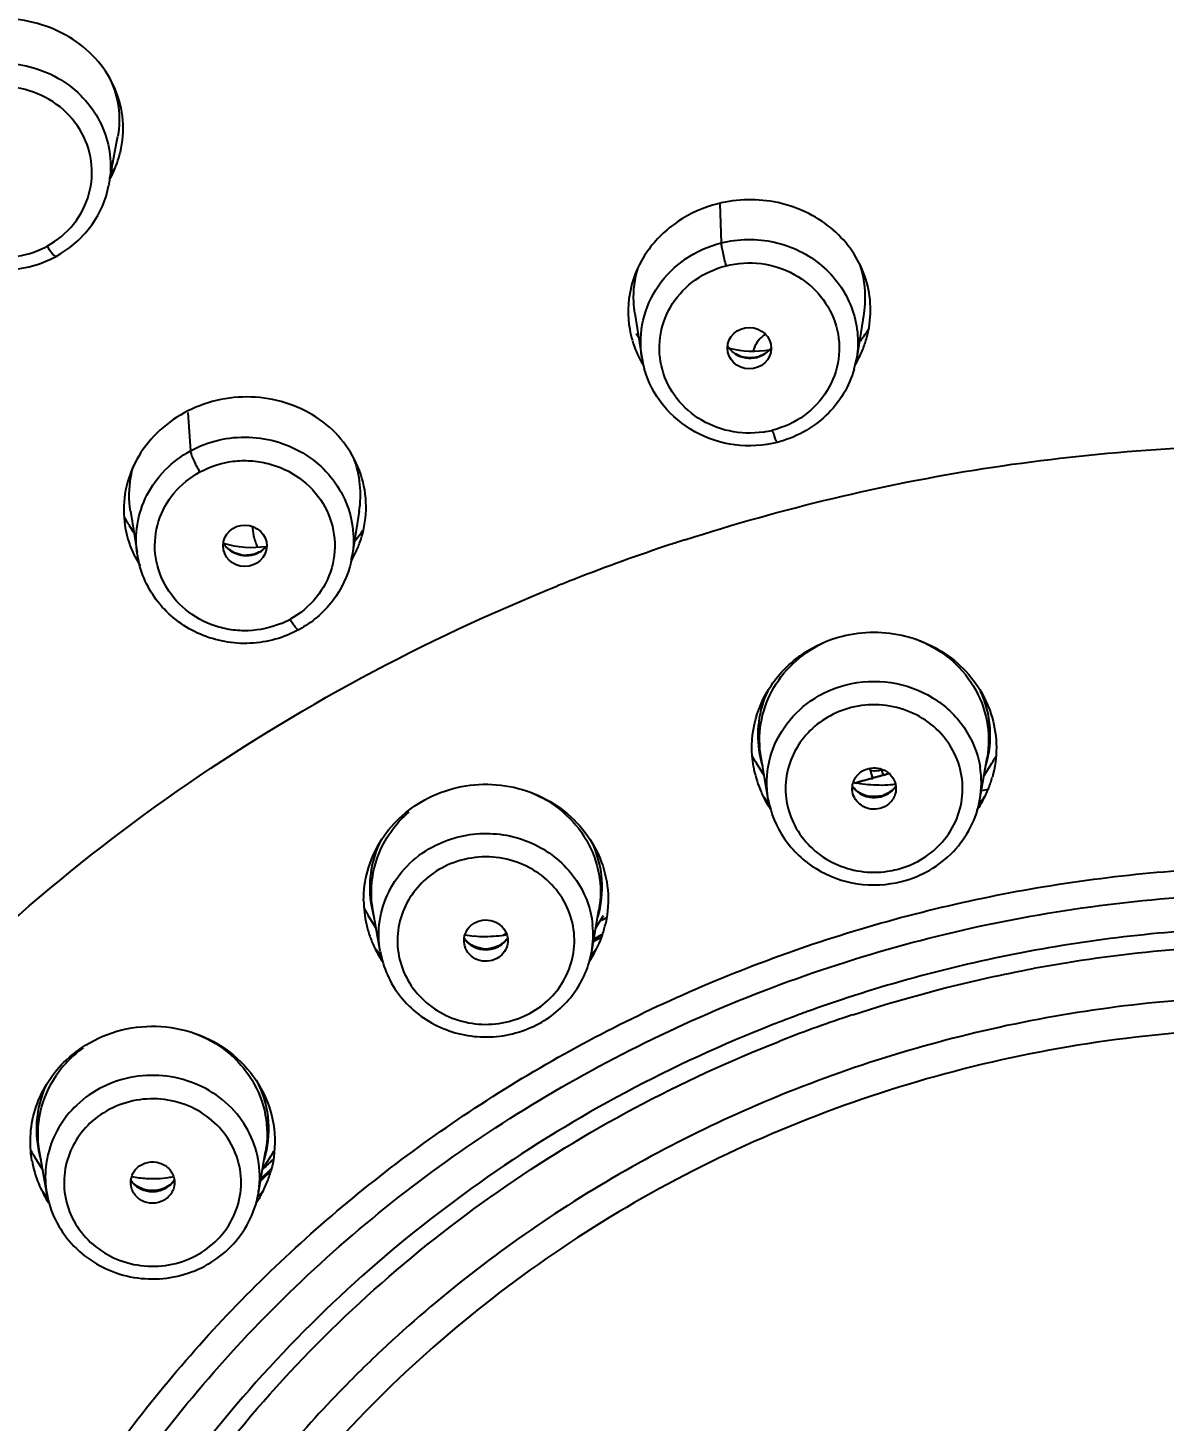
# Model space of a CAD drawing. Header units: millimetres. Extents: x 19741 to 22117, y -10160 to -6800.
# Drawn here: x 20972.94 to 20991.12, y -8146.44 to -8124.16 of the extents above; entities that cross this region are included whole.
import ezdxf

# ---------------------------------------------------------------- set-up
doc = ezdxf.new("R2010")
doc.units = ezdxf.units.MM
doc.styles.add('ARIAL', font='arial.ttf')
doc.dimstyles.get("Standard").update_dxf_attribs({"dimtxt": 15, "dimasz": 15, "dimexe": 0.18, "dimexo": 0.0625, "dimgap": 4, "dimtad": 0, "dimdec": 1, "dimdsep": 46, "dimtxsty": 'ARIAL', "dimcen": 0, "dimclrd": 5, "dimclre": 5, "dimclrt": 5, "dimadec": 0, "dimazin": 0, "dimtfac": 1, "dimtdec": 1, "dimtofl": 0, "dimtmove": 0, "dimatfit": 3, "dimfxl": 1, "dimtolj": 1, "dimtzin": 0, "dimarcsym": 0})

# ---------------------------------------------------------------- blocks, each defined once
blk = doc.blocks.new('*D105')
at = {"color": 5, "lineweight": -2, "transparency": 16777216}
for p, q in [((20930.718, -8157.92), (20930.718, -8082.015)), ((20945.718, -8082.195), (21040.576, -8082.195)), ((21055.576, -8157.917), (21055.576, -8082.015)), ((21055.576, -8082.195), (21070.576, -8082.195))]:
    blk.add_line(p, q, dxfattribs=at)
at = {"color": 5, "transparency": 16777216}
for points in [[(20945.718, -8079.695), (20945.718, -8084.695), (20930.718, -8082.195)], [(21040.576, -8079.695), (21040.576, -8084.695), (21055.576, -8082.195)]]:
    blk.add_solid(points, dxfattribs=at)
at = {"layer": 'Defpoints', "color": 0, "transparency": 16777216}
for p in [(21055.576, -8082.195), (20930.718, -8157.982), (21055.576, -8157.979)]:
    blk.add_point(p, dxfattribs=at)
at = {"color": 5, "transparency": 16777216, "insert": (21099.363, -8082.195), "char_height": 15, "attachment_point": 5, "style": 'ARIAL'}
blk.add_mtext('\\A1;%%C125', dxfattribs=at)

msp = doc.modelspace()

# ---------------------------------------------------------------- linework, layer by layer
at = {"linetype": 'Continuous'}
for p, q in [((20974.363, -8125.998), (20974.382, -8125.889)), ((20974.326, -8126.197), (20974.363, -8125.998)), ((20974.268, -8126.517), (20974.326, -8126.197)), ((20974.243, -8126.655), (20974.268, -8126.517)), ((20974.243, -8126.655), (20974.24, -8126.67)), ((20984.013, -8126.97), (20984.036, -8127.597)), ((20982.656, -8128.726), (20982.767, -8129.43)), ((20986.316, -8128.728), (20986.204, -8129.433)), ((20982.717, -8129.113), (20982.675, -8129.053)), ((20975.502, -8130.312), (20975.545, -8130.923)), ((20974.585, -8131.887), (20974.69, -8132.551)), ((20978.245, -8131.89), (20978.133, -8132.595)), ((20974.639, -8132.231), (20974.57, -8132.122)), ((20974.696, -8132.591), (20974.696, -8132.589)), ((20984.724, -8136.117), (20984.6, -8135.92)), ((20984.789, -8136.494), (20984.674, -8135.829)), ((20988.176, -8136.494), (20988.291, -8135.829)), ((20988.241, -8136.117), (20988.365, -8135.92)), ((20986.412, -8136.01), (20986.455, -8136.161)), ((20986.631, -8136.115), (20986.605, -8136.022)), ((20986.433, -8136.164), (20986.45, -8136.159)), ((20986.433, -8136.166), (20986.451, -8136.162)), ((20986.453, -8136.161), (20986.435, -8136.166)), ((20986.455, -8136.169), (20986.437, -8136.173)), ((20978.513, -8138.549), (20978.389, -8138.352)), ((20978.579, -8138.926), (20978.463, -8138.261)), ((20981.965, -8138.926), (20982.08, -8138.261)), ((20982.03, -8138.549), (20982.155, -8138.352)), ((20982.096, -8138.44), (20982.201, -8138.388)), ((20982.096, -8138.44), (20982.202, -8138.389)), ((20980.553, -8138.666), (20980.605, -8138.635)), ((20980.554, -8138.667), (20980.605, -8138.635)), ((20980.598, -8138.642), (20980.571, -8138.657)), ((20980.602, -8138.649), (20980.576, -8138.664)), ((20984.987, -8141.229), (20984.964, -8141.239)), ((20973.246, -8142.795), (20973.13, -8142.13)), ((20976.632, -8142.795), (20976.747, -8142.13)), ((20973.18, -8142.418), (20973.056, -8142.221)), ((20976.697, -8142.418), (20976.831, -8142.206)), ((20976.782, -8142.489), (20976.817, -8142.456)), ((20976.783, -8142.488), (20976.818, -8142.454)), ((20976.789, -8142.493), (20976.824, -8142.46)), ((20976.789, -8142.495), (20976.824, -8142.462)), ((20976.619, -8142.863), (20976.632, -8142.795))]:
    msp.add_line(p, q, dxfattribs=at)
for points in [[(20974.061, -8127.161), (20974.136, -8127.01), (20974.194, -8126.853), (20974.236, -8126.69), (20974.24, -8126.67)], [(20970.86, -8126.842), (20970.919, -8127.002), (20970.995, -8127.155), (20971.087, -8127.299), (20971.194, -8127.435), (20971.315, -8127.559), (20971.449, -8127.671), (20971.594, -8127.77), (20971.749, -8127.854), (20971.913, -8127.923), (20972.083, -8127.975), (20972.257, -8128.011), (20972.434, -8128.029), (20972.612, -8128.031), (20972.789, -8128.014), (20972.963, -8127.981), (20973.132, -8127.931), (20973.294, -8127.865), (20973.395, -8127.814)], [(20973.395, -8127.814), (20973.473, -8127.769), (20973.615, -8127.672), (20973.746, -8127.561), (20973.865, -8127.438), (20973.97, -8127.304), (20974.061, -8127.161)], [(20984.988, -8141.229), (20984.975, -8141.234), (20984.964, -8141.239)]]:
    msp.add_lwpolyline(points, dxfattribs=at)
for centre, radius, start, end in [((20972.776, -8125.751), 1.694, 333.8532, 346.6015), ((20972.7, -8126.377), 1.568, 349.7705, 354.5487), ((20972.744, -8125.735), 1.73, 331.3592, 333.8675), ((20972.808, -8124.872), 2.165, 312.8757, 315.0128), ((20972.552, -8126.367), 1.46, 292.1052, 298.6074), ((20984.201, -8128.692), 1.653, 189.9682, 196.4539), ((20984.736, -8128.663), 1.69, 343.8664, 350.2513), ((20984.249, -8128.676), 1.704, 196.5279, 209.1797), ((20984.988, -8129.448), 0.459, 148.5939, 156.4035), ((20984.998, -8129.455), 0.471, 133.1812, 148.5176), ((20985.008, -8129.465), 0.485, 122.8913, 133.1567), ((20984.718, -8128.658), 1.708, 337.5151, 343.8654), ((20984.342, -8129.18), 1.595, 189.0332, 195.4952), ((20984.985, -8129.446), 0.455, 156.4161, 164.5669), ((20984.5, -8128.993), 0.442, 284.2256, 290.0083), ((20984.512, -8129.026), 0.411, 314.4175, 318.2925), ((20984.62, -8129.178), 1.604, 344.3249, 350.8496), ((20984.676, -8128.64), 1.754, 329.2859, 337.482), ((20984.393, -8128.088), 2.161, 220.794, 222.0087), ((20984.284, -8128.657), 1.743, 209.1468, 211.2426), ((20984.476, -8129.03), 1.609, 278.3558, 283.7784), ((20976.581, -8131.626), 1.684, 350.9181, 20.4323), ((20976.129, -8131.866), 1.652, 186.7681, 199.7517), ((20977.43, -8132.081), 0.898, 183.1255, 192.6163), ((20977.444, -8132.078), 0.912, 192.6586, 204.9165), ((20976.632, -8131.809), 1.724, 340.8062, 347.111), ((20993.047, -8162.07), 31.233, 107.8863, 108.1393), ((20976.168, -8131.851), 1.694, 199.7646, 206.7695), ((20976.421, -8132.179), 0.415, 211.889, 220.244), ((20976.438, -8132.135), 0.457, 258.1508, 271.4199), ((20976.449, -8132.168), 0.422, 298.6299, 302.777), ((20976.45, -8132.171), 0.419, 302.7743, 306.9508), ((20976.46, -8132.182), 0.404, 306.9187, 319.1689), ((20976.587, -8131.79), 1.773, 329.7327, 334.5302), ((20976.611, -8131.801), 1.746, 334.5389, 340.8064), ((20993, -8161.931), 31.087, 108.3347, 111.3078), ((20993.042, -8162.055), 31.217, 108.1393, 108.3366), ((20976.327, -8131.25), 2.151, 218.3554, 221.1418), ((20976.19, -8131.84), 1.719, 206.7681, 212.4258), ((20976.263, -8132.342), 1.587, 189.049, 192.2333), ((20976.436, -8132.154), 0.445, 259.6836, 275.118), ((20976.557, -8132.341), 1.596, 347.2394, 350.8121), ((20992.942, -8161.778), 30.923, 111.4841, 111.878), ((20992.945, -8161.787), 30.932, 111.3102, 111.4841), ((20976.395, -8132.236), 1.568, 292.663, 298.1797), ((20986.321, -8134.834), 2.035, 208.5628, 212.2792), ((20986.297, -8135.47), 1.675, 190.3604, 197.1156), ((20986.643, -8134.834), 2.036, 327.7655, 328.9609), ((20986.646, -8134.835), 2.033, 328.9607, 331.5449), ((20986.299, -8135.668), 1.773, 189.8086, 202.3145), ((20993.096, -8160.062), 24.81, 105.3718, 105.5374), ((20993.092, -8160.062), 24.806, 105.3714, 105.5249), ((20993.094, -8160.068), 24.811, 104.8514, 105.3714), ((20993.098, -8160.069), 24.817, 104.8516, 105.3718), ((20986.467, -8135.489), 0.551, 277.7669, 281.0875), ((20986.457, -8135.44), 0.601, 281.0526, 284.2225), ((20986.651, -8136.232), 1.547, 350.2387, 9.414), ((20986.664, -8135.668), 1.774, 338.318, 344.5401), ((20986.333, -8135.654), 1.809, 202.3229, 208.4609), ((20986.562, -8134.003), 2.26, 259.4721, 261.0115), ((20993.092, -8160.048), 24.796, 105.8407, 106.1496), ((20993.09, -8160.055), 24.798, 105.5671, 106.1224), ((20993.094, -8160.056), 24.803, 105.5798, 105.8407), ((20986.495, -8136.054), 0.412, 306.5194, 314.1264), ((20986.624, -8134.97), 1.297, 275.3579, 278.7824), ((20986.501, -8136.06), 0.403, 314.1351, 318), ((20986.508, -8136.066), 0.393, 318.0195, 325.059), ((20993.125, -8160.877), 25.008, 101.1108, 101.3613), ((20986.641, -8135.658), 1.799, 331.3807, 338.2962), ((20986.375, -8135.114), 2.133, 218.3827, 222.4316), ((20986.345, -8135.647), 1.824, 208.4579, 212.1945), ((20986.481, -8136.033), 0.436, 245.8801, 261.2746), ((20986.486, -8136.004), 0.45, 284.2265, 290.0837), ((20986.613, -8135.643), 1.831, 327.782, 331.3902), ((20986.597, -8135.121), 2.124, 317.5761, 318.948), ((20986.604, -8135.127), 2.114, 318.9487, 319.4259), ((20986.606, -8135.129), 2.111, 319.426, 321.7121), ((20986.348, -8135.646), 1.827, 212.1939, 213.6183), ((20986.603, -8135.637), 1.843, 325.971, 327.784), ((20986.485, -8136.18), 1.482, 278.2248, 284.2), ((20980.076, -8138.104), 1.76, 180.3834, 192.9334), ((20980.112, -8137.265), 2.037, 208.5014, 211.0404), ((20980.125, -8137.258), 2.052, 211.0388, 212.2625), ((20980.084, -8138.101), 1.769, 192.9677, 199.2223), ((20980.445, -8138.664), 1.542, 350.1999, 5.918), ((20980.45, -8138.099), 1.778, 341.497, 347.7824), ((20980.112, -8138.091), 1.798, 199.2228, 205.4757), ((20980.252, -8138.494), 0.4, 214.9464, 220.7697), ((20980.241, -8137.062), 1.628, 259.2351, 264.3881), ((20980.193, -8136.026), 2.667, 275.2712, 278.9134), ((20980.288, -8138.46), 0.423, 298.628, 303.1315), ((20980.428, -8138.09), 1.802, 329.0168, 341.4563), ((20992.871, -8159.616), 23.511, 117.2399, 117.5816), ((20992.864, -8159.594), 23.491, 117.2449, 117.5858), ((20992.881, -8159.578), 23.514, 117.1971, 117.5795), ((20992.888, -8160.121), 24.006, 116.6076, 116.9739), ((20980.125, -8138.085), 1.813, 205.477, 212.2463), ((20980.168, -8137.544), 2.137, 218.2988, 222.4556), ((20980.272, -8138.417), 0.468, 260.5213, 279.2404), ((20980.272, -8138.459), 0.442, 260.1844, 275.44), ((20980.403, -8138.075), 1.831, 327.7528, 329.0229), ((20980.382, -8137.55), 2.129, 317.5443, 319.8112), ((20980.388, -8137.555), 2.121, 319.8115, 321.6689), ((20993.149, -8161.409), 22.584, 90.006, 100.5032), ((20980.135, -8138.079), 1.824, 212.2476, 213.5122), ((20980.398, -8138.072), 1.837, 326.539, 327.7529), ((20993.043, -8160.987), 22.433, 108.3991, 109.7839), ((20980.289, -8138.648), 1.444, 292.5293, 298.609), ((20993.036, -8160.969), 22.414, 109.7841, 110.304), ((20993.031, -8160.954), 22.397, 110.3039, 111.3915), ((20993.04, -8160.947), 22.108, 108.4368, 111.4304), ((20993.056, -8160.995), 22.159, 108.1868, 108.4372), ((20974.875, -8141.928), 1.793, 129.5584, 133.3888), ((20974.894, -8141.951), 1.823, 125.7781, 129.5601), ((20974.854, -8141.906), 1.763, 133.402, 145.5883), ((20974.782, -8141.133), 2.04, 208.3645, 210.3727), ((20974.793, -8141.126), 2.054, 210.3725, 212.246), ((20974.763, -8142.533), 1.539, 166.1657, 167.6102), ((20975.296, -8141.239), 1.814, 328.4446, 331.2968), ((20974.76, -8141.968), 1.777, 189.9759, 202.4437), ((20974.769, -8142.533), 1.546, 174.102, 189.7707), ((20974.758, -8142.532), 1.535, 167.6224, 174.0939), ((20992.294, -8159.264), 22.96, 132.2052, 132.7513), ((20975.319, -8141.253), 1.787, 327.7652, 328.4387), ((20974.919, -8142.363), 0.4, 215.0536, 227.8075), ((20974.945, -8140.761), 1.801, 259.1073, 266.5697), ((20974.941, -8140.825), 1.737, 266.5649, 272.419), ((20974.946, -8140.922), 1.64, 272.4115, 278.5664), ((20974.944, -8140.922), 1.64, 278.6211, 281.558), ((20974.958, -8142.363), 0.401, 313.3826, 324.9294), ((20974.982, -8142.362), 0.38, 313.3536, 323.3237), ((20992.285, -8158.794), 22.499, 133.5552, 133.9987), ((20992.278, -8158.783), 22.486, 133.5578, 133.9897), ((20992.282, -8158.735), 22.477, 133.6558, 134.0177), ((20992.294, -8158.748), 22.495, 133.4211, 133.6558), ((20975.114, -8141.967), 1.782, 338.2225, 344.6118), ((20974.788, -8141.956), 1.808, 202.4539, 212.2824), ((20974.833, -8141.415), 2.135, 218.31, 222.4247), ((20974.939, -8142.328), 0.441, 274.3667, 281.9919), ((20975.051, -8141.422), 2.126, 317.4067, 318.9691), ((20975.115, -8142.533), 1.539, 350.2015, 354.0897), ((20975.088, -8141.954), 1.811, 329.3108, 331.3707), ((20975.049, -8141.42), 2.129, 318.9689, 319.4437), ((20975.048, -8141.419), 2.13, 319.4438, 321.6878), ((20975.103, -8141.962), 1.793, 331.3737, 338.2198), ((20974.811, -8141.942), 1.835, 212.2781, 213.5738), ((20975.06, -8141.937), 1.843, 326.3136, 327.6679), ((20975.071, -8141.944), 1.83, 327.6675, 329.3116), ((20975.001, -8142.578), 1.368, 313.3926, 320.8352)]:
    msp.add_arc(centre, radius, start, end, dxfattribs=at)
for centre, major_axis, ratio in [((20984.486, -8129.28), (0.35, -0.002), 0.946303), ((20976.416, -8132.441), (0.35, -0.003), 0.945966)]:
    msp.add_ellipse(centre, major_axis=major_axis, ratio=ratio, dxfattribs=at)
for centre, major_axis, ratio, start_param, end_param in [((20984.509, -8127.896), (2.205, -0.01), 0.946321, -0.661609, -0.541164), ((20984.547, -8127.833), (1.579, -0.007), 0.946321, 4.46888, 4.885042), ((20976.46, -8131.048), (2.206, -0.017), 0.945977, -2.677559, -2.593083), ((20976.46, -8131.048), (2.206, -0.017), 0.945977, -0.681276, -0.564234), ((20976.532, -8130.972), (1.58, -0.012), 0.945977, 4.421551, 4.866775)]:
    msp.add_ellipse(centre, major_axis=major_axis, ratio=ratio, start_param=start_param, end_param=end_param, dxfattribs=at)
for points, knots in [([(20930.718, -8157.979), (20930.504, -8154.001), (20930.937, -8145.958), (20934.142, -8134.293), (20938.825, -8125.297), (20943.643, -8118.763), (20949.165, -8112.689), (20957.248, -8106.149), (20966.507, -8101.311), (20974.412, -8098.55), (20982.595, -8096.552), (20988.933, -8095.945), (20993.147, -8095.945)], [0, 0, 0, 0, 0.121522, 0.243492, 0.366411, 0.428424, 0.490784, 0.616404, 0.743348, 0.807307, 0.871469, 1, 1, 1, 1]), ([(20930.931, -8157.677), (20931.071, -8153.915), (20931.862, -8148.262), (20934.028, -8141.016), (20936.927, -8133.974), (20941.883, -8125.713), (20948.381, -8118.54), (20954.362, -8113.588), (20960.847, -8109.178), (20969.744, -8104.81), (20981.241, -8101.602), (20993.172, -8100.522), (21005.102, -8101.611), (21016.595, -8104.828), (21025.488, -8109.202), (21031.971, -8113.617), (21037.947, -8118.574), (21044.439, -8125.751), (21049.388, -8134.016), (21052.282, -8141.06), (21054.442, -8148.308), (21055.228, -8153.961), (21055.364, -8157.724)], [0, 0, 0, 0, 0.060743, 0.091251, 0.121862, 0.183409, 0.24559, 0.276968, 0.308508, 0.371957, 0.43586, 0.500007, 0.564153, 0.628055, 0.691501, 0.72304, 0.754416, 0.816594, 0.87814, 0.90875, 0.939257, 1, 1, 1, 1]), ([(21024.322, -8210.31), (21027.778, -8208.399), (21034.312, -8203.932), (21042.582, -8195.521), (21048.972, -8185.738), (21053.225, -8174.957), (21055.176, -8163.594), (21054.746, -8152.088), (21051.952, -8140.885), (21046.906, -8130.418), (21039.806, -8121.087), (21030.93, -8113.248), (21020.619, -8107.196), (21009.267, -8103.154), (20997.305, -8101.275), (20985.186, -8101.628), (20973.371, -8104.197), (20965.953, -8107.343), (20962.447, -8109.243)], [0, 0, 0, 0, 0.063059, 0.125441, 0.187164, 0.248341, 0.309174, 0.36992, 0.430848, 0.492201, 0.554154, 0.616784, 0.680067, 0.743881, 0.808029, 0.872266, 0.936332, 1, 1, 1, 1]), ([(20933.5, -8153.841), (20933.891, -8150.401), (20935.35, -8143.558), (20939.466, -8133.879), (20945.376, -8125.072), (20952.877, -8117.436), (20961.715, -8111.221), (20971.596, -8106.631), (20982.188, -8103.816), (20989.495, -8103.184), (20993.147, -8103.184)], [0, 0, 0, 0, 0.121505, 0.243723, 0.366989, 0.491492, 0.617254, 0.744133, 0.87184, 1, 1, 1, 1]), ([(20933.839, -8153.424), (20934.25, -8150.019), (20935.737, -8143.251), (20939.866, -8133.685), (20945.759, -8124.988), (20953.217, -8117.449), (20961.991, -8111.315), (20971.791, -8106.787), (20982.288, -8104.01), (20989.528, -8103.386), (20993.147, -8103.386)], [0, 0, 0, 0, 0.121478, 0.243672, 0.366932, 0.491438, 0.617211, 0.744105, 0.871826, 1, 1, 1, 1]), ([(20993.147, -8103.816), (20989.555, -8103.816), (20982.37, -8104.434), (20971.95, -8107.189), (20962.223, -8111.682), (20953.511, -8117.769), (20946.104, -8125.249), (20941.211, -8132.464), (20938.183, -8138.657), (20935.771, -8145.061), (20934.659, -8150.098), (20934.249, -8153.478)], [0, 0, 0, 0, 0.128122, 0.255798, 0.382654, 0.508402, 0.632897, 0.75616, 0.817448, 0.87851, 1, 1, 1, 1]), ([(20991.056, -8104.235), (20987.576, -8104.352), (20980.637, -8105.169), (20970.62, -8108.111), (20961.303, -8112.678), (20952.979, -8118.731), (20945.911, -8126.081), (20940.323, -8134.502), (20936.395, -8143.726), (20934.963, -8150.238), (20934.559, -8153.516)], [0, 0, 0, 0, 0.128179, 0.255844, 0.38266, 0.508371, 0.632857, 0.756146, 0.878422, 1, 1, 1, 1]), ([(20974.424, -8126.143), (20974.463, -8125.977), (20974.49, -8125.63), (20974.363, -8125.125), (20974.085, -8124.676), (20973.536, -8124.197), (20972.606, -8123.909), (20971.835, -8124.087), (20971.502, -8124.268)], [0, 0, 0, 0, 0.1187, 0.236635, 0.356331, 0.479659, 0.736316, 1, 1, 1, 1]), ([(20971.654, -8124.944), (20971.928, -8124.794), (20972.567, -8124.64), (20973.352, -8124.867), (20973.839, -8125.259), (20974.109, -8125.637), (20974.26, -8126.071), (20974.275, -8126.376), (20974.261, -8126.526)], [0, 0, 0, 0, 0.253341, 0.506638, 0.632177, 0.755857, 0.878099, 1, 1, 1, 1]), ([(20974.259, -8124.977), (20974.326, -8125.117), (20974.417, -8125.419), (20974.41, -8125.735), (20974.382, -8125.888)], [0, 0, 0, 0, 0.498719, 1, 1, 1, 1]), ([(20973.251, -8127.649), (20973.412, -8127.561), (20973.701, -8127.323), (20973.956, -8126.83), (20973.993, -8126.28), (20973.805, -8125.76), (20973.422, -8125.35), (20972.906, -8125.11), (20972.335, -8125.072), (20971.967, -8125.188), (20971.803, -8125.278)], [0, 0, 0, 0, 0.125432, 0.248223, 0.369759, 0.491988, 0.616543, 0.743693, 0.872156, 1, 1, 1, 1]), ([(20971.803, -8125.278), (20971.648, -8125.362), (20971.37, -8125.589), (20971.114, -8126.058), (20971.058, -8126.585), (20971.211, -8127.094), (20971.552, -8127.511), (20972.028, -8127.778), (20972.572, -8127.862), (20972.934, -8127.787), (20973.101, -8127.72)], [0, 0, 0, 0, 0.125396, 0.248401, 0.370151, 0.492378, 0.616676, 0.743525, 0.871876, 1, 1, 1, 1]), ([(20983.983, -8126.971), (20983.757, -8127.029), (20983.326, -8127.218), (20982.826, -8127.7), (20982.546, -8128.317), (20982.535, -8128.766), (20982.573, -8128.978)], [0, 0, 0, 0, 0.261124, 0.5141, 0.758862, 1, 1, 1, 1]), ([(20986.401, -8128.949), (20986.426, -8128.804), (20986.437, -8128.504), (20986.332, -8128.066), (20986.113, -8127.669), (20985.686, -8127.222), (20984.948, -8126.878), (20984.293, -8126.893), (20983.983, -8126.971)], [0, 0, 0, 0, 0.120556, 0.240896, 0.362378, 0.486103, 0.739846, 1, 1, 1, 1]), ([(20973.394, -8127.814), (20973.388, -8127.817), (20973.363, -8127.803), (20973.334, -8127.77), (20973.293, -8127.715), (20973.265, -8127.672), (20973.251, -8127.649)], [0, 0, 0, 0, 0.097697, 0.310745, 0.631457, 1, 1, 1, 1]), ([(20982.767, -8129.429), (20982.736, -8129.232), (20982.75, -8128.822), (20983.003, -8128.259), (20983.449, -8127.82), (20983.834, -8127.648), (20984.036, -8127.597)], [0, 0, 0, 0, 0.244861, 0.491897, 0.743566, 1, 1, 1, 1]), ([(20984.036, -8127.597), (20984.311, -8127.528), (20984.9, -8127.519), (20985.682, -8127.901), (20986.187, -8128.595), (20986.247, -8129.164), (20986.205, -8129.429)], [0, 0, 0, 0, 0.256589, 0.510218, 0.757267, 1, 1, 1, 1]), ([(20984.036, -8127.597), (20984.036, -8127.618), (20984.044, -8127.668), (20984.067, -8127.791), (20984.093, -8127.892), (20984.113, -8127.964)], [0, 0, 0, 0, 0.162553, 0.407364, 1, 1, 1, 1]), ([(20982.654, -8128.723), (20982.645, -8128.663), (20982.62, -8128.42), (20982.652, -8128.173), (20982.705, -8127.998)], [0, 0, 0, 0, 0.25113, 1, 1, 1, 1]), ([(20984.709, -8130.622), (20984.53, -8130.649), (20984.161, -8130.638), (20983.655, -8130.429), (20983.263, -8130.056), (20983.045, -8129.57), (20983.034, -8129.04), (20983.232, -8128.546), (20983.608, -8128.158), (20983.94, -8128.009), (20984.113, -8127.964)], [0, 0, 0, 0, 0.128615, 0.256097, 0.381173, 0.503835, 0.625423, 0.747892, 0.872705, 1, 1, 1, 1]), ([(20984.113, -8127.964), (20984.295, -8127.919), (20984.677, -8127.893), (20985.218, -8128.067), (20985.653, -8128.424), (20985.911, -8128.914), (20985.949, -8129.462), (20985.761, -8129.981), (20985.381, -8130.39), (20985.038, -8130.546), (20984.859, -8130.593)], [0, 0, 0, 0, 0.128456, 0.256225, 0.3817, 0.504577, 0.626085, 0.748295, 0.872858, 1, 1, 1, 1]), ([(20986.249, -8127.93), (20986.314, -8128.12), (20986.353, -8128.394), (20986.326, -8128.661), (20986.316, -8128.728)], [0, 0, 0, 0, 0.748675, 1, 1, 1, 1]), ([(20984.444, -8129.432), (20984.382, -8129.425), (20984.263, -8129.385), (20984.171, -8129.3), (20984.138, -8129.251)], [0, 0, 0, 0, 0.510622, 1, 1, 1, 1]), ([(20984.138, -8129.253), (20984.17, -8129.301), (20984.257, -8129.385), (20984.369, -8129.427), (20984.427, -8129.436)], [0, 0, 0, 0, 0.496236, 1, 1, 1, 1]), ([(20984.836, -8129.278), (20984.824, -8129.292), (20984.773, -8129.348), (20984.705, -8129.389), (20984.651, -8129.408)], [0, 0, 0, 0, 0.24483, 1, 1, 1, 1]), ([(20984.932, -8130.787), (20984.713, -8130.842), (20984.251, -8130.87), (20983.597, -8130.657), (20983.073, -8130.221), (20982.864, -8129.817), (20982.805, -8129.606)], [0, 0, 0, 0, 0.253191, 0.505353, 0.754411, 1, 1, 1, 1]), ([(20986.165, -8129.612), (20986.086, -8129.892), (20985.763, -8130.422), (20985.22, -8130.713), (20984.932, -8130.787)], [0, 0, 0, 0, 0.495198, 1, 1, 1, 1]), ([(20978.312, -8132.193), (20978.351, -8132.025), (20978.376, -8131.675), (20978.249, -8131.165), (20977.971, -8130.714), (20977.428, -8130.239), (20976.515, -8129.962), (20975.767, -8130.14), (20975.444, -8130.316)], [0, 0, 0, 0, 0.121098, 0.241683, 0.363367, 0.48746, 0.741652, 1, 1, 1, 1]), ([(20975.444, -8130.316), (20975.284, -8130.403), (20974.991, -8130.619), (20974.664, -8131.047), (20974.482, -8131.542), (20974.468, -8131.891), (20974.488, -8132.06)], [0, 0, 0, 0, 0.259121, 0.511495, 0.757477, 1, 1, 1, 1]), ([(20975.545, -8130.923), (20975.826, -8130.769), (20976.483, -8130.616), (20977.282, -8130.864), (20977.768, -8131.281), (20978.028, -8131.678), (20978.161, -8132.128), (20978.158, -8132.44), (20978.134, -8132.591)], [0, 0, 0, 0, 0.253911, 0.507264, 0.632729, 0.756287, 0.8784, 1, 1, 1, 1]), ([(20984.932, -8130.787), (20984.93, -8130.787), (20984.925, -8130.782), (20984.916, -8130.766), (20984.9, -8130.728), (20984.88, -8130.668), (20984.866, -8130.62), (20984.858, -8130.593)], [0, 0, 0, 0, 0.025691, 0.081019, 0.285779, 0.602279, 1, 1, 1, 1]), ([(20974.696, -8132.589), (20974.67, -8132.428), (20974.67, -8132.095), (20974.827, -8131.618), (20975.124, -8131.208), (20975.397, -8131.003), (20975.545, -8130.922)], [0, 0, 0, 0, 0.246332, 0.493949, 0.744922, 1, 1, 1, 1]), ([(20975.545, -8130.923), (20975.547, -8130.942), (20975.561, -8130.991), (20975.607, -8131.105), (20975.657, -8131.197), (20975.695, -8131.261)], [0, 0, 0, 0, 0.160304, 0.403136, 1, 1, 1, 1]), ([(20983.455, -8132.346), (20984.234, -8132.094), (20985.814, -8131.653), (20988.23, -8131.172), (20990.681, -8130.894), (20992.325, -8130.824), (20993.147, -8130.825)], [0, 0, 0, 0, 0.249392, 0.499308, 0.749563, 1, 1, 1, 1]), ([(20974.584, -8131.887), (20974.557, -8131.708), (20974.56, -8131.461), (20974.615, -8131.226), (20974.632, -8131.167)], [0, 0, 0, 0, 0.747679, 1, 1, 1, 1]), ([(20975.695, -8131.261), (20975.859, -8131.173), (20976.133, -8131.084), (20976.509, -8131.073), (20976.879, -8131.131), (20977.308, -8131.329), (20977.69, -8131.737), (20977.878, -8132.255), (20977.84, -8132.804), (20977.584, -8133.294), (20977.295, -8133.529), (20977.135, -8133.618)], [0, 0, 0, 0, 0.127709, 0.192218, 0.25664, 0.383699, 0.508197, 0.630349, 0.751781, 0.874586, 1, 1, 1, 1]), ([(20976.999, -8133.683), (20976.832, -8133.752), (20976.56, -8133.813), (20976.197, -8133.792), (20975.845, -8133.709), (20975.447, -8133.49), (20975.104, -8133.075), (20974.947, -8132.567), (20975.003, -8132.04), (20975.26, -8131.571), (20975.54, -8131.347), (20975.695, -8131.261)], [0, 0, 0, 0, 0.128165, 0.192683, 0.257007, 0.383724, 0.507883, 0.629919, 0.751464, 0.874459, 1, 1, 1, 1]), ([(20976.344, -8132.582), (20976.318, -8132.577), (20976.218, -8132.547), (20976.13, -8132.48), (20976.084, -8132.418)], [0, 0, 0, 0, 0.258584, 1, 1, 1, 1]), ([(20976.104, -8132.447), (20976.152, -8132.502), (20976.238, -8132.561), (20976.332, -8132.587), (20976.357, -8132.591)], [0, 0, 0, 0, 0.746255, 1, 1, 1, 1]), ([(20976.651, -8132.538), (20976.605, -8132.563), (20976.537, -8132.586), (20976.467, -8132.591), (20976.449, -8132.592)], [0, 0, 0, 0, 0.745852, 1, 1, 1, 1]), ([(20977.278, -8133.784), (20977.042, -8133.913), (20976.501, -8134.063), (20975.683, -8133.915), (20975.014, -8133.429), (20974.768, -8132.934), (20974.712, -8132.678)], [0, 0, 0, 0, 0.252374, 0.505115, 0.754646, 1, 1, 1, 1]), ([(20978.114, -8132.693), (20978.063, -8132.92), (20977.856, -8133.359), (20977.486, -8133.671), (20977.278, -8133.784)], [0, 0, 0, 0, 0.496262, 1, 1, 1, 1]), ([(20970.222, -8140.894), (20971.738, -8139.195), (20975.206, -8136.131), (20979.28, -8133.941), (20981.419, -8133.082)], [0, 0, 0, 0, 0.496949, 1, 1, 1, 1]), ([(20977.278, -8133.784), (20977.272, -8133.787), (20977.248, -8133.773), (20977.22, -8133.741), (20977.177, -8133.686), (20977.15, -8133.643), (20977.135, -8133.618)], [0, 0, 0, 0, 0.096747, 0.303463, 0.614199, 1, 1, 1, 1]), ([(20984.552, -8135.97), (20984.514, -8135.748), (20984.524, -8135.282), (20984.806, -8134.641), (20985.31, -8134.14), (20985.747, -8133.944), (20985.976, -8133.886)], [0, 0, 0, 0, 0.244889, 0.491866, 0.743501, 1, 1, 1, 1]), ([(20985.976, -8133.886), (20986.302, -8133.804), (20987.003, -8133.801), (20987.769, -8134.214), (20988.19, -8134.729), (20988.39, -8135.179), (20988.461, -8135.663), (20988.417, -8135.986), (20988.374, -8136.141)], [0, 0, 0, 0, 0.255818, 0.508177, 0.632803, 0.75584, 0.877933, 1, 1, 1, 1]), ([(20984.674, -8135.829), (20984.643, -8135.65), (20984.641, -8135.279), (20984.821, -8134.751), (20985.164, -8134.303), (20985.478, -8134.088), (20985.647, -8134.006)], [0, 0, 0, 0, 0.246061, 0.493483, 0.744456, 1, 1, 1, 1]), ([(20987.142, -8133.932), (20987.334, -8134.002), (20987.696, -8134.205), (20988.101, -8134.666), (20988.321, -8135.232), (20988.324, -8135.636), (20988.291, -8135.829)], [0, 0, 0, 0, 0.256071, 0.507344, 0.754527, 1, 1, 1, 1]), ([(20984.781, -8134.761), (20984.708, -8134.917), (20984.609, -8135.253), (20984.619, -8135.603), (20984.65, -8135.772)], [0, 0, 0, 0, 0.501041, 1, 1, 1, 1]), ([(20984.789, -8136.494), (20984.755, -8136.299), (20984.764, -8135.89), (20985.012, -8135.327), (20985.454, -8134.887), (20985.837, -8134.715), (20986.038, -8134.665)], [0, 0, 0, 0, 0.244906, 0.491898, 0.743521, 1, 1, 1, 1]), ([(20986.038, -8134.665), (20986.269, -8134.606), (20986.757, -8134.582), (20987.438, -8134.827), (20987.96, -8135.315), (20988.14, -8135.755), (20988.177, -8135.978)], [0, 0, 0, 0, 0.255173, 0.508567, 0.756884, 1, 1, 1, 1]), ([(20988.271, -8135.953), (20988.329, -8135.76), (20988.376, -8135.348), (20988.27, -8134.947), (20988.185, -8134.764)], [0, 0, 0, 0, 0.499309, 1, 1, 1, 1]), ([(20986.116, -8135.03), (20985.985, -8135.064), (20985.732, -8135.166), (20985.517, -8135.335), (20985.425, -8135.432)], [0, 0, 0, 0, 0.503493, 1, 1, 1, 1]), ([(20987.539, -8137.215), (20987.639, -8137.11), (20987.804, -8136.867), (20987.917, -8136.444), (20987.884, -8136.009), (20987.707, -8135.606), (20987.406, -8135.278), (20987.012, -8135.057), (20986.566, -8134.964), (20986.262, -8134.993), (20986.116, -8135.03)], [0, 0, 0, 0, 0.123891, 0.246141, 0.367988, 0.490847, 0.615701, 0.742722, 0.871234, 1, 1, 1, 1]), ([(20985.425, -8135.432), (20985.33, -8135.533), (20985.171, -8135.764), (20985.053, -8136.166), (20985.07, -8136.583), (20985.22, -8136.975), (20985.487, -8137.306), (20985.846, -8137.543), (20986.262, -8137.668), (20986.555, -8137.668), (20986.697, -8137.647)], [0, 0, 0, 0, 0.124077, 0.246556, 0.368518, 0.491293, 0.615869, 0.742566, 0.870895, 1, 1, 1, 1]), ([(20986.135, -8136.286), (20986.143, -8136.221), (20986.203, -8136.091), (20986.326, -8136.021), (20986.392, -8136.004)], [0, 0, 0, 0, 0.491948, 1, 1, 1, 1]), ([(20986.392, -8136.004), (20986.44, -8135.992), (20986.543, -8135.987), (20986.685, -8136.041), (20986.791, -8136.147), (20986.825, -8136.24), (20986.83, -8136.287)], [0, 0, 0, 0, 0.255443, 0.509008, 0.7571, 1, 1, 1, 1]), ([(20986.413, -8136.012), (20986.417, -8136.027), (20986.471, -8136.044), (20986.512, -8136.039), (20986.541, -8136.035)], [0, 0, 0, 0, 0.344868, 1, 1, 1, 1]), ([(20979.294, -8136.503), (20979.457, -8136.415), (20979.809, -8136.282), (20980.371, -8136.233), (20980.926, -8136.335), (20981.428, -8136.582), (20981.836, -8136.953), (20982.118, -8137.42), (20982.248, -8137.944), (20982.225, -8138.303), (20982.188, -8138.475)], [0, 0, 0, 0, 0.127166, 0.255244, 0.38308, 0.509717, 0.6345, 0.757361, 0.878852, 1, 1, 1, 1]), ([(20986.435, -8136.451), (20986.374, -8136.445), (20986.259, -8136.41), (20986.167, -8136.331), (20986.134, -8136.287)], [0, 0, 0, 0, 0.522812, 1, 1, 1, 1]), ([(20986.83, -8136.288), (20986.818, -8136.303), (20986.767, -8136.362), (20986.697, -8136.405), (20986.64, -8136.426)], [0, 0, 0, 0, 0.236868, 1, 1, 1, 1]), ([(20978.316, -8138.116), (20978.314, -8137.794), (20978.5, -8137.128), (20979.004, -8136.662), (20979.294, -8136.503)], [0, 0, 0, 0, 0.493711, 1, 1, 1, 1]), ([(20980.994, -8136.388), (20981.178, -8136.463), (20981.522, -8136.671), (20981.906, -8137.128), (20982.112, -8137.68), (20982.113, -8138.073), (20982.08, -8138.261)], [0, 0, 0, 0, 0.255795, 0.507023, 0.754298, 1, 1, 1, 1]), ([(20984.789, -8136.494), (20984.828, -8136.719), (20985.01, -8137.16), (20985.532, -8137.648), (20986.209, -8137.893), (20986.694, -8137.868), (20986.923, -8137.81)], [0, 0, 0, 0, 0.245385, 0.494204, 0.746492, 1, 1, 1, 1]), ([(20986.573, -8136.643), (20986.486, -8136.665), (20986.292, -8136.645), (20986.167, -8136.491), (20986.144, -8136.408)], [0, 0, 0, 0, 0.508603, 1, 1, 1, 1]), ([(20986.821, -8136.407), (20986.805, -8136.464), (20986.741, -8136.57), (20986.631, -8136.629), (20986.573, -8136.643)], [0, 0, 0, 0, 0.492758, 1, 1, 1, 1]), ([(20986.923, -8137.81), (20987.08, -8137.771), (20987.383, -8137.648), (20987.766, -8137.347), (20988.047, -8136.954), (20988.149, -8136.649), (20988.176, -8136.494)], [0, 0, 0, 0, 0.253612, 0.504855, 0.753456, 1, 1, 1, 1]), ([(20978.463, -8138.261), (20978.415, -8137.98), (20978.47, -8137.375), (20978.822, -8136.884), (20979.043, -8136.696)], [0, 0, 0, 0, 0.495607, 1, 1, 1, 1]), ([(20979.414, -8137.259), (20979.661, -8137.124), (20980.23, -8136.974), (20981.08, -8137.157), (20981.744, -8137.702), (20981.952, -8138.237), (20981.979, -8138.505)], [0, 0, 0, 0, 0.253996, 0.508275, 0.757267, 1, 1, 1, 1]), ([(20978.568, -8137.199), (20978.484, -8137.381), (20978.379, -8137.779), (20978.424, -8138.188), (20978.481, -8138.38)], [0, 0, 0, 0, 0.500688, 1, 1, 1, 1]), ([(20978.579, -8138.926), (20978.551, -8138.766), (20978.547, -8138.432), (20978.699, -8137.956), (20978.994, -8137.544), (20979.266, -8137.34), (20979.414, -8137.259)], [0, 0, 0, 0, 0.246388, 0.493964, 0.744882, 1, 1, 1, 1]), ([(20982.061, -8138.383), (20982.12, -8138.189), (20982.165, -8137.775), (20982.057, -8137.372), (20981.971, -8137.188)], [0, 0, 0, 0, 0.499293, 1, 1, 1, 1]), ([(20986.849, -8137.617), (20986.98, -8137.584), (20987.233, -8137.482), (20987.448, -8137.312), (20987.539, -8137.215)], [0, 0, 0, 0, 0.503493, 1, 1, 1, 1]), ([(20981.537, -8139.358), (20981.604, -8139.232), (20981.697, -8138.956), (20981.691, -8138.519), (20981.539, -8138.107), (20981.258, -8137.763), (20980.879, -8137.521), (20980.439, -8137.403), (20979.983, -8137.422), (20979.695, -8137.525), (20979.564, -8137.596)], [0, 0, 0, 0, 0.122096, 0.243537, 0.365743, 0.489812, 0.616075, 0.743999, 0.872423, 1, 1, 1, 1]), ([(20971.348, -8152.655), (20971.713, -8151.568), (20972.628, -8149.442), (20974.506, -8146.51), (20976.849, -8143.895), (20979.595, -8141.662), (20982.678, -8139.866), (20986.021, -8138.55), (20989.539, -8137.748), (20991.944, -8137.568), (20993.147, -8137.568)], [0, 0, 0, 0, 0.121707, 0.244305, 0.36795, 0.492688, 0.61846, 0.745104, 0.872393, 1, 1, 1, 1]), ([(20979.564, -8137.596), (20979.446, -8137.66), (20979.23, -8137.821), (20979.069, -8138.038), (20979.007, -8138.154)], [0, 0, 0, 0, 0.504011, 1, 1, 1, 1]), ([(20970.786, -8159.69), (20970.748, -8158.286), (20970.971, -8155.454), (20972.188, -8151.364), (20974.239, -8147.586), (20977.039, -8144.27), (20980.476, -8141.547), (20984.413, -8139.524), (20988.691, -8138.277), (20991.662, -8137.997), (20993.147, -8137.997)], [0, 0, 0, 0, 0.121571, 0.243627, 0.366646, 0.490943, 0.616628, 0.743595, 0.871529, 1, 1, 1, 1]), ([(20979.007, -8138.154), (20978.943, -8138.275), (20978.852, -8138.538), (20978.849, -8138.955), (20978.98, -8139.354), (20979.231, -8139.695), (20979.578, -8139.948), (20979.989, -8140.089), (20980.425, -8140.109), (20980.709, -8140.037), (20980.842, -8139.982)], [0, 0, 0, 0, 0.122199, 0.243728, 0.365865, 0.489694, 0.615632, 0.743339, 0.871816, 1, 1, 1, 1]), ([(20979.924, -8138.719), (20979.93, -8138.668), (20979.969, -8138.566), (20980.051, -8138.495), (20980.097, -8138.469)], [0, 0, 0, 0, 0.493996, 1, 1, 1, 1]), ([(20980.097, -8138.469), (20980.147, -8138.442), (20980.262, -8138.411), (20980.435, -8138.448), (20980.57, -8138.558), (20980.614, -8138.666), (20980.62, -8138.72)], [0, 0, 0, 0, 0.254042, 0.508239, 0.757232, 1, 1, 1, 1]), ([(20992.901, -8138.542), (20991.723, -8138.555), (20989.37, -8138.762), (20987.076, -8139.331), (20985.962, -8139.701)], [0, 0, 0, 0, 0.50076, 1, 1, 1, 1]), ([(20979.949, -8138.756), (20979.995, -8138.81), (20980.08, -8138.866), (20980.173, -8138.89), (20980.197, -8138.894)], [0, 0, 0, 0, 0.745399, 1, 1, 1, 1]), ([(20980.195, -8138.879), (20980.173, -8138.876), (20980.093, -8138.856), (20980.017, -8138.814), (20979.972, -8138.772)], [0, 0, 0, 0, 0.261591, 1, 1, 1, 1]), ([(20980.619, -8138.72), (20980.612, -8138.729), (20980.583, -8138.765), (20980.548, -8138.795), (20980.518, -8138.814)], [0, 0, 0, 0, 0.241017, 1, 1, 1, 1]), ([(20978.579, -8138.926), (20978.624, -8139.186), (20978.854, -8139.694), (20979.516, -8140.2), (20980.34, -8140.36), (20980.886, -8140.211), (20981.124, -8140.081)], [0, 0, 0, 0, 0.245282, 0.494697, 0.747494, 1, 1, 1, 1]), ([(20980.447, -8139.043), (20980.4, -8139.068), (20980.295, -8139.098), (20980.134, -8139.073), (20980, -8138.983), (20979.947, -8138.889), (20979.933, -8138.84)], [0, 0, 0, 0, 0.253194, 0.50706, 0.75659, 1, 1, 1, 1]), ([(20980.49, -8138.831), (20980.479, -8138.837), (20980.434, -8138.859), (20980.385, -8138.873), (20980.347, -8138.88)], [0, 0, 0, 0, 0.244146, 1, 1, 1, 1]), ([(20980.61, -8138.841), (20980.599, -8138.883), (20980.556, -8138.964), (20980.486, -8139.021), (20980.447, -8139.043)], [0, 0, 0, 0, 0.494903, 1, 1, 1, 1]), ([(20981.124, -8140.081), (20981.34, -8139.963), (20981.724, -8139.633), (20981.924, -8139.165), (20981.965, -8138.926)], [0, 0, 0, 0, 0.503803, 1, 1, 1, 1]), ([(20986.14, -8139.943), (20986.849, -8139.71), (20987.811, -8139.447), (20988.787, -8139.249), (20989.032, -8139.203)], [0, 0, 0, 0, 0.749554, 1, 1, 1, 1]), ([(20980.98, -8139.916), (20981.097, -8139.852), (20981.314, -8139.691), (20981.475, -8139.475), (20981.537, -8139.358)], [0, 0, 0, 0, 0.504011, 1, 1, 1, 1]), ([(20992.892, -8139.64), (20991.539, -8139.656), (20988.837, -8139.939), (20986.235, -8140.721), (20984.987, -8141.229)], [0, 0, 0, 0, 0.501102, 1, 1, 1, 1]), ([(20984.861, -8140.1), (20983.256, -8140.729), (20980.197, -8142.355), (20976.346, -8145.784), (20973.473, -8149.992), (20972.322, -8153.175), (20971.961, -8154.797)], [0, 0, 0, 0, 0.254744, 0.506284, 0.754488, 1, 1, 1, 1]), ([(20973.556, -8140.667), (20973.707, -8140.524), (20974.061, -8140.285), (20974.677, -8140.109), (20975.32, -8140.127), (20975.924, -8140.338), (20976.426, -8140.722), (20976.772, -8141.24), (20976.925, -8141.838), (20976.885, -8142.246), (20976.832, -8142.44)], [0, 0, 0, 0, 0.125809, 0.25335, 0.381458, 0.508741, 0.634128, 0.757285, 0.878811, 1, 1, 1, 1]), ([(20993.147, -8140.155), (20991.493, -8140.155), (20988.182, -8140.542), (20983.517, -8142.253), (20979.43, -8144.991), (20977.239, -8147.418), (20976.324, -8148.735)], [0, 0, 0, 0, 0.253418, 0.505249, 0.754302, 1, 1, 1, 1]), ([(20972.253, -8154.861), (20972.609, -8153.262), (20973.742, -8150.124), (20976.572, -8145.975), (20980.366, -8142.594), (20983.38, -8140.988), (20984.962, -8140.367)], [0, 0, 0, 0, 0.245515, 0.49372, 0.745258, 1, 1, 1, 1]), ([(20975.6, -8140.234), (20975.792, -8140.304), (20976.153, -8140.507), (20976.558, -8140.968), (20976.778, -8141.533), (20976.781, -8141.937), (20976.747, -8142.13)], [0, 0, 0, 0, 0.255967, 0.507301, 0.754499, 1, 1, 1, 1]), ([(20973.009, -8142.276), (20972.959, -8141.991), (20973.006, -8141.379), (20973.342, -8140.869), (20973.556, -8140.667)], [0, 0, 0, 0, 0.496043, 1, 1, 1, 1]), ([(20973.13, -8142.13), (20973.094, -8141.922), (20973.104, -8141.485), (20973.28, -8141.085), (20973.4, -8140.909)], [0, 0, 0, 0, 0.497768, 1, 1, 1, 1]), ([(20976.646, -8142.692), (20976.663, -8142.527), (20976.644, -8142.189), (20976.453, -8141.717), (20976.122, -8141.322), (20975.681, -8141.042), (20975.172, -8140.9), (20974.642, -8140.909), (20974.14, -8141.069), (20973.85, -8141.268), (20973.726, -8141.386)], [0, 0, 0, 0, 0.121031, 0.242804, 0.366436, 0.492156, 0.619477, 0.74734, 0.874524, 1, 1, 1, 1]), ([(20973.238, -8141.062), (20973.151, -8141.247), (20973.045, -8141.652), (20973.093, -8142.068), (20973.153, -8142.262)], [0, 0, 0, 0, 0.500635, 1, 1, 1, 1]), ([(20976.727, -8142.256), (20976.786, -8142.062), (20976.833, -8141.649), (20976.726, -8141.247), (20976.64, -8141.062)], [0, 0, 0, 0, 0.499273, 1, 1, 1, 1]), ([(20984.964, -8141.239), (20983.788, -8141.719), (20981.527, -8142.888), (20979.518, -8144.45), (20978.601, -8145.312)], [0, 0, 0, 0, 0.502376, 1, 1, 1, 1]), ([(20973.726, -8141.386), (20973.614, -8141.491), (20973.421, -8141.732), (20973.304, -8142.019), (20973.268, -8142.165)], [0, 0, 0, 0, 0.503337, 1, 1, 1, 1]), ([(20976.326, -8142.898), (20976.356, -8142.759), (20976.37, -8142.467), (20976.244, -8142.048), (20975.985, -8141.688), (20975.62, -8141.425), (20975.188, -8141.284), (20974.732, -8141.278), (20974.296, -8141.406), (20974.045, -8141.577), (20973.937, -8141.678)], [0, 0, 0, 0, 0.121091, 0.242695, 0.366003, 0.491503, 0.618813, 0.746857, 0.874293, 1, 1, 1, 1]), ([(20973.937, -8141.678), (20973.842, -8141.769), (20973.676, -8141.977), (20973.58, -8142.226), (20973.552, -8142.353)], [0, 0, 0, 0, 0.50345, 1, 1, 1, 1]), ([(20973.552, -8142.353), (20973.522, -8142.492), (20973.508, -8142.783), (20973.634, -8143.203), (20973.893, -8143.562), (20974.257, -8143.825), (20974.689, -8143.967), (20975.146, -8143.973), (20975.582, -8143.844), (20975.833, -8143.674), (20975.94, -8143.572)], [0, 0, 0, 0, 0.121091, 0.242695, 0.366003, 0.491503, 0.618813, 0.746857, 0.874293, 1, 1, 1, 1]), ([(20974.691, -8142.391), (20974.738, -8142.347), (20974.859, -8142.285), (20975.059, -8142.296), (20975.226, -8142.405), (20975.28, -8142.528), (20975.287, -8142.589)], [0, 0, 0, 0, 0.251857, 0.506617, 0.756943, 1, 1, 1, 1]), ([(20974.591, -8142.589), (20974.598, -8142.533), (20974.628, -8142.46), (20974.678, -8142.404), (20974.691, -8142.391)], [0, 0, 0, 0, 0.746095, 1, 1, 1, 1]), ([(20974.707, -8142.692), (20974.695, -8142.685), (20974.652, -8142.657), (20974.614, -8142.62), (20974.592, -8142.589)], [0, 0, 0, 0, 0.2604, 1, 1, 1, 1]), ([(20973.246, -8142.795), (20973.271, -8142.943), (20973.367, -8143.235), (20973.626, -8143.615), (20973.982, -8143.913), (20974.408, -8144.108), (20974.872, -8144.186), (20975.341, -8144.142), (20975.781, -8143.98), (20976.035, -8143.798), (20976.146, -8143.692)], [0, 0, 0, 0, 0.122359, 0.245715, 0.370276, 0.496015, 0.622498, 0.749062, 0.875096, 1, 1, 1, 1]), ([(20975.186, -8142.859), (20975.143, -8142.9), (20975.032, -8142.96), (20974.845, -8142.96), (20974.681, -8142.872), (20974.616, -8142.766), (20974.601, -8142.71)], [0, 0, 0, 0, 0.251032, 0.505227, 0.756082, 1, 1, 1, 1]), ([(20974.985, -8142.753), (20974.96, -8142.755), (20974.865, -8142.757), (20974.768, -8142.729), (20974.707, -8142.692)], [0, 0, 0, 0, 0.256382, 1, 1, 1, 1]), ([(20975.243, -8142.638), (20975.233, -8142.648), (20975.189, -8142.684), (20975.138, -8142.712), (20975.098, -8142.727)], [0, 0, 0, 0, 0.240153, 1, 1, 1, 1]), ([(20976.061, -8143.442), (20976.094, -8143.402), (20976.213, -8143.238), (20976.293, -8143.046), (20976.326, -8142.898)], [0, 0, 0, 0, 0.252873, 1, 1, 1, 1]), ([(20976.146, -8143.692), (20976.264, -8143.582), (20976.467, -8143.325), (20976.584, -8143.02), (20976.619, -8142.864)], [0, 0, 0, 0, 0.502231, 1, 1, 1, 1]), ([(20978.601, -8145.312), (20978.349, -8145.548), (20977.373, -8146.515), (20976.496, -8147.582), (20975.909, -8148.427)], [0, 0, 0, 0, 0.251248, 1, 1, 1, 1])]:
    msp.add_open_spline(points, degree=3, knots=knots, dxfattribs=at)
for points in [[(20984.427, -8129.436), (20984.486, -8129.445), (20984.548, -8129.443), (20984.605, -8129.428)], [(20984.609, -8129.422), (20984.555, -8129.435), (20984.499, -8129.439), (20984.444, -8129.432)], [(20984.605, -8129.428), (20984.677, -8129.41), (20984.747, -8129.371), (20984.8, -8129.319)], [(20976.476, -8132.597), (20976.535, -8132.591), (20976.594, -8132.574), (20976.646, -8132.545)], [(20976.646, -8132.545), (20976.691, -8132.521), (20976.732, -8132.487), (20976.765, -8132.448)], [(20986.144, -8136.408), (20986.133, -8136.369), (20986.13, -8136.327), (20986.135, -8136.286)], [(20986.134, -8136.291), (20986.176, -8136.351), (20986.237, -8136.4), (20986.303, -8136.43)], [(20986.209, -8136.235), (20986.268, -8136.245), (20986.327, -8136.252), (20986.387, -8136.257)], [(20986.387, -8136.257), (20986.446, -8136.263), (20986.505, -8136.266), (20986.565, -8136.267)], [(20986.565, -8136.267), (20986.625, -8136.268), (20986.685, -8136.267), (20986.745, -8136.261)], [(20986.83, -8136.287), (20986.835, -8136.327), (20986.832, -8136.369), (20986.821, -8136.407)], [(20986.415, -8136.463), (20986.473, -8136.472), (20986.534, -8136.469), (20986.59, -8136.455)], [(20986.596, -8136.439), (20986.544, -8136.453), (20986.489, -8136.456), (20986.435, -8136.451)], [(20986.59, -8136.455), (20986.644, -8136.441), (20986.695, -8136.417), (20986.74, -8136.384)], [(20979.933, -8138.84), (20979.923, -8138.801), (20979.919, -8138.759), (20979.924, -8138.719)], [(20979.972, -8138.772), (20979.954, -8138.756), (20979.938, -8138.738), (20979.924, -8138.719)], [(20980.082, -8138.682), (20980.141, -8138.688), (20980.2, -8138.69), (20980.259, -8138.69)], [(20980.259, -8138.69), (20980.319, -8138.69), (20980.379, -8138.686), (20980.438, -8138.681)], [(20980.481, -8138.848), (20980.535, -8138.818), (20980.584, -8138.775), (20980.619, -8138.724)], [(20980.62, -8138.72), (20980.624, -8138.76), (20980.621, -8138.802), (20980.61, -8138.841)], [(20980.314, -8138.899), (20980.372, -8138.893), (20980.43, -8138.876), (20980.481, -8138.848)], [(20974.601, -8142.71), (20974.59, -8142.671), (20974.586, -8142.629), (20974.591, -8142.589)], [(20975.287, -8142.589), (20975.291, -8142.629), (20975.288, -8142.67), (20975.278, -8142.709)], [(20974.65, -8142.66), (20974.692, -8142.698), (20974.744, -8142.728), (20974.799, -8142.747)], [(20974.799, -8142.747), (20974.854, -8142.765), (20974.914, -8142.773), (20974.972, -8142.768)], [(20975.098, -8142.727), (20975.061, -8142.74), (20975.023, -8142.749), (20974.985, -8142.753)], [(20975.031, -8142.76), (20975.105, -8142.744), (20975.178, -8142.707), (20975.234, -8142.654)], [(20975.278, -8142.709), (20975.262, -8142.765), (20975.229, -8142.819), (20975.186, -8142.859)]]:
    msp.add_open_spline(points, degree=3, dxfattribs=at)

# ---------------------------------------------------------------- dimensions: what is measured, and where the dimension line sits
dim = msp.add_linear_dim(base=(21055.576, -8082.195), p1=(20930.718, -8157.982), p2=(21055.576, -8157.979), dimstyle='Standard', override={"dimdec": 0, "dimpost": '%%C<>', "dimtfillclr": 7})
dim.commit()
dim.dimension.update_dxf_attribs({"geometry": '*D105', "text_midpoint": (21099.363, -8082.195), "dimtype": 160})

doc.saveas('drawing.dxf')
